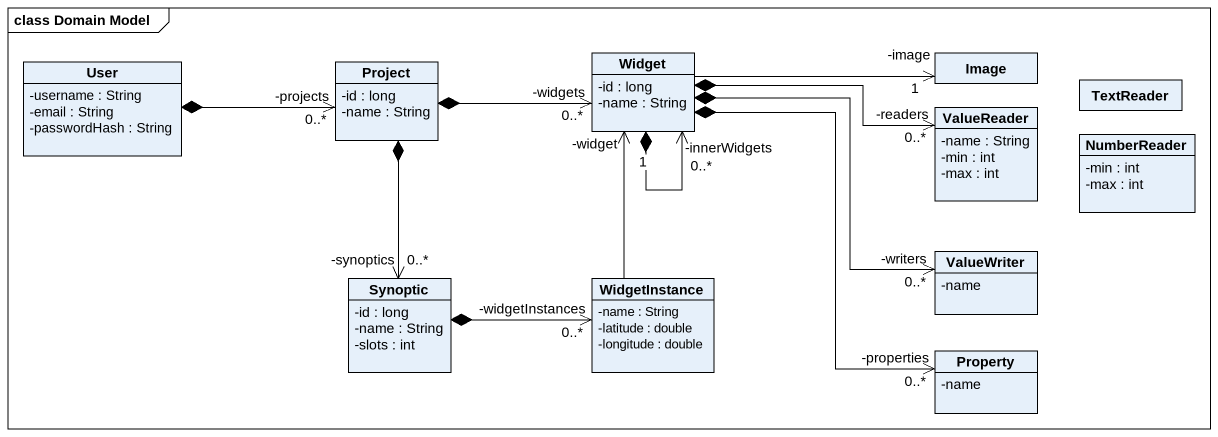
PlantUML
@startuml
mainframe class Domain Model
hide circle
hide empty members
skinparam classAttributeIconSize 0
class User {
  -username : String
  -email : String
  -passwordHash : String
}
class Project {
  -id : long
  -name : String
}
class Widget {
  -id : long
  -name : String
}
class Image
class ValueReader {
  -name : String
  -min : int
  -max : int
}
class TextReader
class NumberReader {
  -min : int
  -max : int
}
class Synoptic {
  -id : long
  -name : String
  -slots : int
}
class WidgetInstance {
  -name : String
  -latitude : double
  -longitude : double
}
class ValueWriter {
  -name
}
class Property {
  -name
}
User *-right-> "-projects\n0..*" Project
Project *-right-> "-widgets\n0..*" Widget
Project *--> "-synoptics\n0..*" Synoptic
Widget *--> "-innerWidgets\n0..*" Widget
Widget -right-> "-image\n1" Image
Widget *-right-> "-readers\n0..*" ValueReader
Widget *-right-> "-writers\n0..*" ValueWriter
Widget *--> "-properties\n0..*" Property
Synoptic *-right-> "-widgetInstances\n0..*" WidgetInstance
WidgetInstance -up-> "-widget\n1" Widget
@enduml
